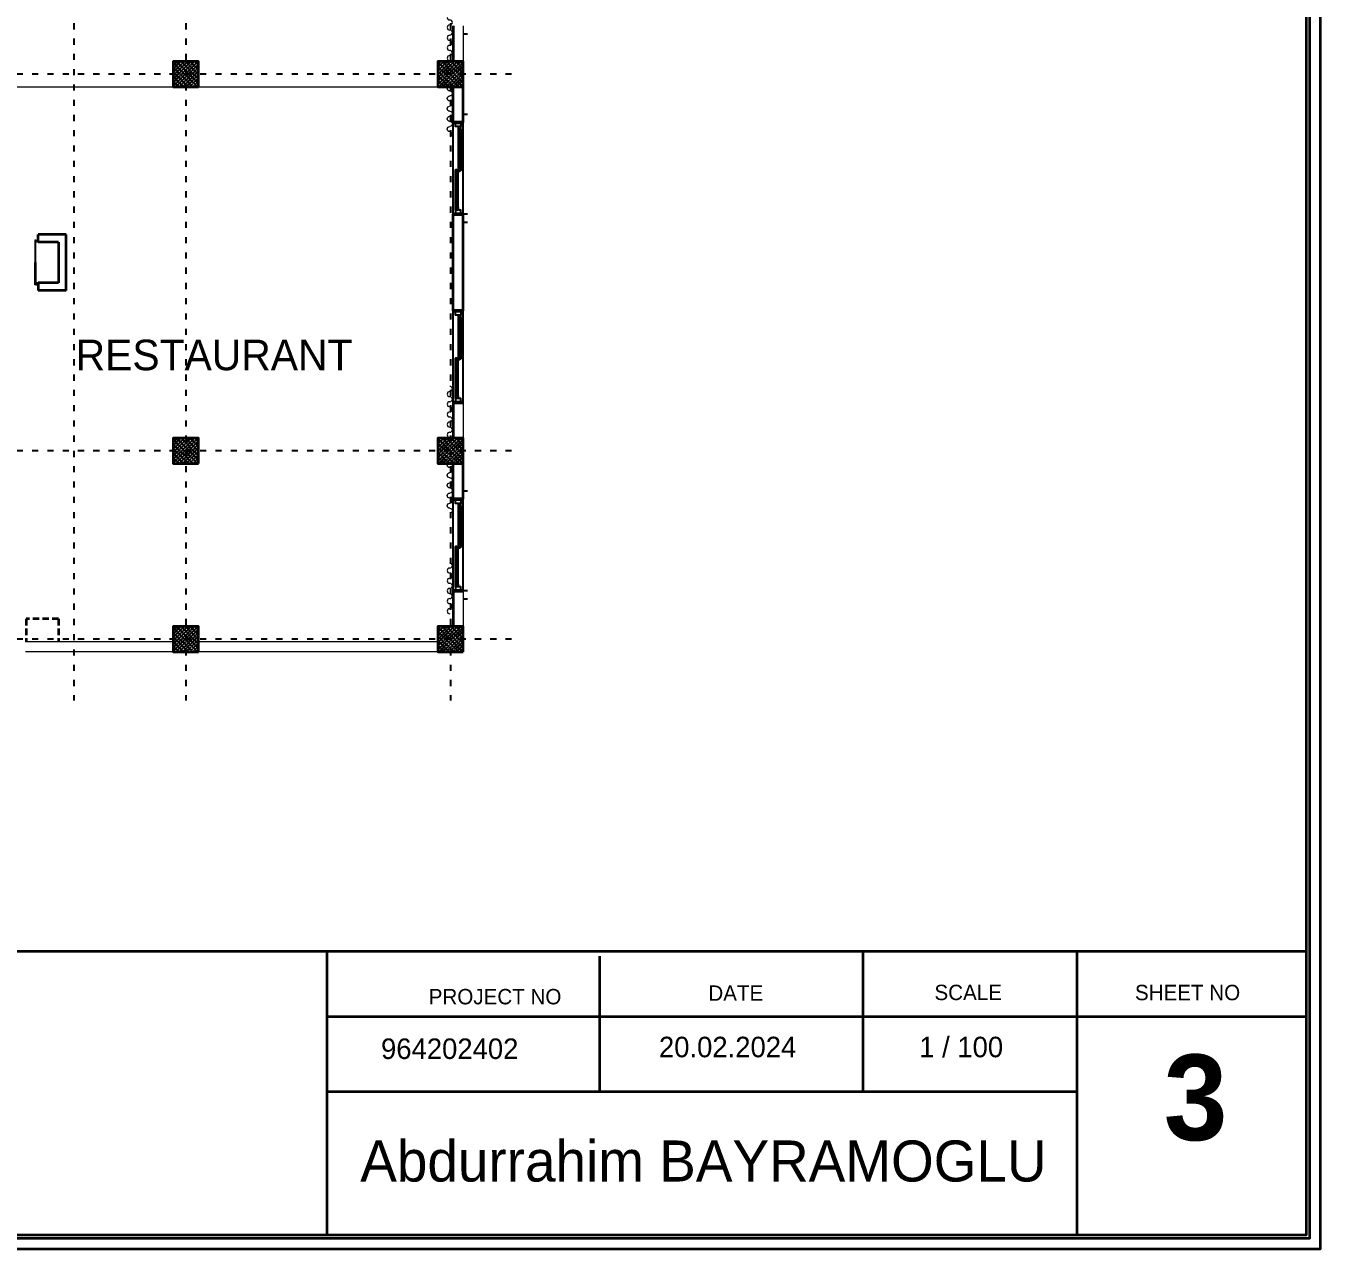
# Model space of a CAD drawing. Header units: millimetres. Extents: x -3207095 to 15275363, y 3702017 to 4798027.
# Drawn here: x 680036 to 682578, y 4468302 to 4470705 of the extents above; entities that cross this region are included whole.
import ezdxf

# ---------------------------------------------------------------- set-up
doc = ezdxf.new("R2010")
doc.units = ezdxf.units.MM
for name, pattern in [('ACAD_ISO03W100', [30, 12, -18]), ('DASHED', [19.05, 12.7, -6.35]), ('DUZ', [500, 500])]:
    doc.linetypes.add(name, pattern=pattern)
doc.layers.get('0').update_dxf_attribs({"color": 1, "linetype": 'DUZ'})
for name, color, linetype in [('AGAC', 116, 'Continuous'), ('KOLTAR_F', 145, 'Continuous'), ('LOGO', 7, 'Continuous'), ('PEN', 161, 'Continuous'), ('söve', 26, 'DUZ')]:
    doc.layers.add(name, color=color, linetype=linetype)
for name, color, linetype, lineweight in [('cam', 143, 'Continuous', 20), ('DUV', 220, 'Continuous', 50), ('DUVAR', 7, 'Continuous', 35), ('FE_PERDE', 205, 'Continuous', 15), ('gor25', 142, 'Continuous', 25), ('iç duvar', 7, 'Continuous', 50), ('KAPEN', 151, 'Continuous', 9), ('KOLON_F', 3, 'Continuous', 35), ('YAZI', 7, 'Continuous', 15)]:
    doc.layers.add(name, color=color, linetype=linetype, lineweight=lineweight)
pattern_1 = [(135, (5182297.5296, 3810001.6723), (-4.4901280605, -4.4901280605), []), (135, (5182297.5296, 3810006.1625), (-4.4901280605, -4.4901280605), [3.175, -1.5875])]

# ---------------------------------------------------------------- blocks, each defined once
blk = doc.blocks.new('GEN_BLOCK00601')
at = {"linetype": 'Continuous', "ltscale": 50}
for centre, start, end in [((50, 50), 0, 180), ((150, 50), 180, 0), ((250, 50), 0, 180), ((350, 50), 180, 0), ((450, 50), 0, 180), ((550, 50), 180, 0), ((650, 50), 0, 180), ((750, 50), 180, 0), ((850, 50), 0, 180), ((950, 50), 180, 0)]:
    blk.add_arc(centre, 50, start, end, dxfattribs=at)
for tag in ['FLOOR', 'Sfb']:
    blk.add_attdef(tag, (0, 0), '', height=1)

msp = doc.modelspace()

# ---------------------------------------------------------------- hatches: boundary and pattern name
at = {"layer": 'KOLTAR_F'}
h = msp.add_hatch(dxfattribs=at)
h.set_pattern_fill('ANSI33', color=256, angle=90, style=0)
h.set_pattern_definition([(135, (5182817.5296, 3810001.6723), (-4.4901280605, -4.4901280605), []), (135, (5182817.5296, 3810006.1625), (-4.4901280605, -4.4901280605), [3.175, -1.5875])])
h.paths.add_polyline_path([(680375.1, 4470585.2), (680375.1, 4470635.2), (680325.1, 4470635.2), (680325.1, 4470585.2)])
h = msp.add_hatch(dxfattribs=at)
h.set_pattern_fill('ANSI33', color=256, angle=90, style=0)
h.set_pattern_definition([(135, (5182817.5296, 3810001.6723), (-4.4901280605, -4.4901280605), []), (135, (5182817.5296, 3810006.1625), (-4.4901280605, -4.4901280605), [3.175, -1.5875])])
h.paths.add_polyline_path([(680375.1, 4470585.2), (680375.1, 4470635.2), (680325.1, 4470635.2), (680325.1, 4470585.2)])
h = msp.add_hatch(dxfattribs=at)
h.set_pattern_fill('ANSI33', color=256, angle=90, style=0)
h.set_pattern_definition(pattern_1)
h.paths.add_polyline_path([(680895.1, 4470585.2), (680895.1, 4470635.2), (680845.1, 4470635.2), (680845.1, 4470585.2)])
h = msp.add_hatch(dxfattribs=at)
h.set_pattern_fill('ANSI33', color=256, angle=90, style=0)
h.set_pattern_definition(pattern_1)
h.paths.add_polyline_path([(680895.1, 4470585.2), (680895.1, 4470635.2), (680845.1, 4470635.2), (680845.1, 4470585.2)])
h = msp.add_hatch(dxfattribs=at)
h.set_pattern_fill('ANSI33', color=256, angle=90, style=0)
h.set_pattern_definition([(135, (5182817.5296, 3809261.6723), (-4.4901280605, -4.4901280605), []), (135, (5182817.5296, 3809266.1625), (-4.4901280605, -4.4901280605), [3.175, -1.5875])])
h.paths.add_polyline_path([(680375.1, 4469845.2), (680375.1, 4469895.2), (680325.1, 4469895.2), (680325.1, 4469845.2)])
h = msp.add_hatch(dxfattribs=at)
h.set_pattern_fill('ANSI33', color=256, angle=90, style=0)
h.set_pattern_definition([(135, (5182297.5296, 3809261.6723), (-4.4901280605, -4.4901280605), []), (135, (5182297.5296, 3809266.1625), (-4.4901280605, -4.4901280605), [3.175, -1.5875])])
h.paths.add_polyline_path([(680895.1, 4469845.2), (680895.1, 4469895.2), (680845.1, 4469895.2), (680845.1, 4469845.2)])
h = msp.add_hatch(dxfattribs=at)
h.set_pattern_fill('ANSI33', color=256, angle=90, style=0)
h.set_pattern_definition([(135, (5182817.5296, 3808891.6723), (-4.4901280605, -4.4901280605), []), (135, (5182817.5296, 3808896.1625), (-4.4901280605, -4.4901280605), [3.175, -1.5875])])
h.paths.add_polyline_path([(680375.1, 4469475.2), (680375.1, 4469525.2), (680325.1, 4469525.2), (680325.1, 4469475.2)])
h = msp.add_hatch(dxfattribs=at)
h.set_pattern_fill('ANSI33', color=256, angle=90, style=0)
h.set_pattern_definition([(135, (5182297.5296, 3808891.6723), (-4.4901280605, -4.4901280605), []), (135, (5182297.5296, 3808896.1625), (-4.4901280605, -4.4901280605), [3.175, -1.5875])])
h.paths.add_polyline_path([(680895.1, 4469475.2), (680895.1, 4469525.2), (680845.1, 4469525.2), (680845.1, 4469475.2)])

# ---------------------------------------------------------------- linework, layer by layer
at = {"color": 232, "linetype": 'ACAD_ISO03W100'}
for p, q in [((680130.1, 4472510.2), (680130.1, 4469380.2)), ((680350.1, 4472510.2), (680350.1, 4469380.2)), ((680870.1, 4472510.2), (680870.1, 4469380.2)), ((680990.1, 4470610.2), (677050.1, 4470610.2)), ((680990.1, 4469870.2), (677050.1, 4469870.2)), ((680990.1, 4469500.2), (677050.1, 4469500.2))]:
    msp.add_line(p, q, dxfattribs=at)
at = {"layer": 'AGAC'}
for p, q in [((680875.1, 4470335.2), (680875.1, 4470515.2)), ((680895.1, 4470335.2), (680895.1, 4470515.2)), ((680875.1, 4469965.2), (680875.1, 4470145.2)), ((680895.1, 4469965.2), (680895.1, 4470145.2)), ((680875.1, 4469595.2), (680875.1, 4469775.2)), ((680895.1, 4469595.2), (680895.1, 4469775.2))]:
    msp.add_line(p, q, dxfattribs=at)
at = {"layer": 'cam'}
for p, q in [((680887.1, 4470503.7), (680887.1, 4470419.7)), ((680887.6, 4470503.7), (680887.6, 4470419.7)), ((680888.1, 4470503.7), (680888.1, 4470419.7)), ((680882.1, 4470346.7), (680882.1, 4470422.7)), ((680882.6, 4470346.7), (680882.6, 4470422.7)), ((680883.1, 4470346.7), (680883.1, 4470422.7)), ((680887.1, 4470133.7), (680887.1, 4470049.7)), ((680887.6, 4470133.7), (680887.6, 4470049.7)), ((680888.1, 4470133.7), (680888.1, 4470049.7)), ((680882.1, 4469976.7), (680882.1, 4470052.7)), ((680882.6, 4469976.7), (680882.6, 4470052.7)), ((680883.1, 4469976.7), (680883.1, 4470052.7)), ((680887.1, 4469763.7), (680887.1, 4469679.7)), ((680887.6, 4469763.7), (680887.6, 4469679.7)), ((680888.1, 4469763.7), (680888.1, 4469679.7)), ((680882.1, 4469606.7), (680882.1, 4469682.7)), ((680882.6, 4469606.7), (680882.6, 4469682.7)), ((680883.1, 4469606.7), (680883.1, 4469682.7))]:
    msp.add_line(p, q, dxfattribs=at)
at = {"layer": 'DUV'}
for p, q in [((680875.1, 4470515.2), (680895.1, 4470515.2)), ((680875.1, 4470335.2), (680895.1, 4470335.2)), ((680875.1, 4470145.2), (680895.1, 4470145.2)), ((680875.1, 4470145.2), (680895.1, 4470145.2)), ((680875.1, 4470145.2), (680895.1, 4470145.2)), ((680875.1, 4469965.2), (680895.1, 4469965.2)), ((680875.1, 4469965.2), (680895.1, 4469965.2)), ((680875.1, 4469965.2), (680895.1, 4469965.2)), ((680875.1, 4469775.2), (680895.1, 4469775.2)), ((680875.1, 4469595.2), (680895.1, 4469595.2))]:
    msp.add_line(p, q, dxfattribs=at)
at = {"layer": 'DUVAR'}
for p, q in [((680875.1, 4470705.2), (680875.1, 4470635.2)), ((680875.1, 4470515.2), (680875.1, 4470585.2)), ((680895.1, 4470515.2), (680895.1, 4470585.2)), ((680875.1, 4470515.2), (680895.1, 4470515.2)), ((680875.1, 4470335.2), (680895.1, 4470335.2)), ((680875.1, 4470145.2), (680875.1, 4470335.2)), ((680895.1, 4470145.2), (680895.1, 4470335.2)), ((680115.1, 4470295.2), (680060.1, 4470295.2)), ((680060.1, 4470280.2), (680060.1, 4470295.2)), ((680115.1, 4470185.2), (680115.1, 4470295.2)), ((680100.1, 4470280.2), (680060.1, 4470280.2)), ((680100.1, 4470280.2), (680100.1, 4470200.2)), ((680100.1, 4470200.2), (680060.1, 4470200.2)), ((680060.1, 4470198.9), (680060.1, 4470185.2)), ((680115.1, 4470185.2), (680060.1, 4470185.2)), ((680875.1, 4470145.2), (680895.1, 4470145.2)), ((680875.1, 4469965.2), (680895.1, 4469965.2)), ((680875.1, 4469965.2), (680875.1, 4469895.2)), ((680875.1, 4469775.2), (680875.1, 4469845.2)), ((680895.1, 4469775.2), (680895.1, 4469845.2)), ((680875.1, 4469775.2), (680895.1, 4469775.2)), ((680875.1, 4469595.2), (680875.1, 4469525.2)), ((680875.1, 4469595.2), (680895.1, 4469595.2)), ((682551.1, 4468886.7), (675405.7, 4468886.7)), ((680627.2, 4468884), (680627.2, 4468329.5)), ((681162.9, 4468877.4), (681162.9, 4468611.4)), ((681679.9, 4468884), (681679.9, 4468611.4)), ((682100.7, 4468884), (682100.7, 4468329.5)), ((682552.2, 4468758.8), (680627.2, 4468758.8)), ((682100.7, 4468611.4), (680627.2, 4468611.4))]:
    msp.add_line(p, q, dxfattribs=at)
at = {"layer": 'DUVAR', "linetype": 'DASHED'}
for p, q in [((680100.1, 4469540.2), (680036.5, 4469540.2)), ((680036.5, 4469540.2), (680036.5, 4469495.2)), ((680100.1, 4469540.2), (680100.1, 4469495.2))]:
    msp.add_line(p, q, dxfattribs=at)
at = {"layer": 'DUVAR'}
for points in [[(675378.4, 4473102.2), (682578.4, 4473102.2), (682578.4, 4468302.2), (675378.4, 4468302.2)], [(675399.4, 4473081.2), (682557.4, 4473081.2), (682557.4, 4468323.2), (675399.4, 4468323.2)], [(675405.7, 4473074.9), (682551.1, 4473074.9), (682551.1, 4468329.5), (675405.7, 4468329.5)]]:
    msp.add_lwpolyline(points, close=True, dxfattribs=at)
at = {"layer": 'gor25'}
for p, q in [((680885.1, 4470502.2), (680885.1, 4470421.2)), ((680890.1, 4470502.2), (680890.1, 4470421.2)), ((680880.1, 4470348.2), (680880.1, 4470421.2)), ((680885.1, 4470348.2), (680885.1, 4470421.2)), ((680885.1, 4470132.2), (680885.1, 4470051.2)), ((680890.1, 4470132.2), (680890.1, 4470051.2)), ((680880.1, 4469978.2), (680880.1, 4470051.2)), ((680885.1, 4469978.2), (680885.1, 4470051.2)), ((680885.1, 4469762.2), (680885.1, 4469681.2)), ((680890.1, 4469762.2), (680890.1, 4469681.2)), ((680880.1, 4469608.2), (680880.1, 4469681.2)), ((680885.1, 4469608.2), (680885.1, 4469681.2))]:
    msp.add_line(p, q, dxfattribs=at)
at = {"layer": 'iç duvar', "color": 7, "lineweight": 18}
for p, q in [((682578.4, 4473102.2), (682578.4, 4468302.2)), ((680895.1, 4470705.2), (680895.1, 4470635.2)), ((680895.1, 4469965.2), (680895.1, 4469895.2)), ((680895.1, 4469595.2), (680895.1, 4469525.2)), ((680325.1, 4469495.2), (680035.1, 4469495.2)), ((680845.1, 4469495.2), (680375.1, 4469495.2)), ((680060.1, 4469475.2), (680035.1, 4469475.2)), ((680325.1, 4469475.2), (680060.1, 4469475.2)), ((680845.1, 4469475.2), (680375.1, 4469475.2))]:
    msp.add_line(p, q, dxfattribs=at)
at = {"layer": 'iç duvar', "color": 252, "linetype": 'Continuous', "lineweight": 5, "true_color": 0x939598}
for p, q in [((679855.1, 4470585.2), (680325.1, 4470585.2)), ((680375.1, 4470585.2), (680845.1, 4470585.2))]:
    msp.add_line(p, q, dxfattribs=at)
at = {"layer": 'KAPEN'}
for points in [[(680055.6, 4470240.2), (680055.6, 4470284.2), (680053.6, 4470284.2), (680053.6, 4470240.2)], [(680055.6, 4470240.2), (680055.6, 4470196.2), (680053.6, 4470196.2), (680053.6, 4470240.2)]]:
    msp.add_lwpolyline(points, dxfattribs=at)
for points in [[(680055.6, 4470280.2), (680055.6, 4470284.2), (680057.1, 4470284.2), (680057.1, 4470282.7), (680060.1, 4470282.7), (680060.1, 4470280.2), (680055.6, 4470280.2)], [(680055.6, 4470280.2), (680055.6, 4470284.2), (680057.1, 4470284.2), (680057.1, 4470282.7), (680060.1, 4470282.7), (680060.1, 4470280.2), (680055.6, 4470280.2)], [(680055.6, 4470200.2), (680055.6, 4470196.2), (680057.1, 4470196.2), (680057.1, 4470197.7), (680060.1, 4470197.7), (680060.1, 4470200.2), (680055.6, 4470200.2)]]:
    msp.add_lwpolyline(points, close=True, dxfattribs=at)
at = {"layer": 'KOLON_F'}
for points in [[(680375.1, 4470585.2), (680375.1, 4470635.2), (680325.1, 4470635.2), (680325.1, 4470585.2)], [(680375.1, 4470585.2), (680375.1, 4470635.2), (680325.1, 4470635.2), (680325.1, 4470585.2)], [(680895.1, 4470585.2), (680895.1, 4470635.2), (680845.1, 4470635.2), (680845.1, 4470585.2)], [(680895.1, 4470585.2), (680895.1, 4470635.2), (680845.1, 4470635.2), (680845.1, 4470585.2)], [(680375.1, 4469845.2), (680375.1, 4469895.2), (680325.1, 4469895.2), (680325.1, 4469845.2)], [(680375.1, 4469845.2), (680375.1, 4469895.2), (680325.1, 4469895.2), (680325.1, 4469845.2)], [(680895.1, 4469845.2), (680895.1, 4469895.2), (680845.1, 4469895.2), (680845.1, 4469845.2)], [(680895.1, 4469845.2), (680895.1, 4469895.2), (680845.1, 4469895.2), (680845.1, 4469845.2)], [(680375.1, 4469475.2), (680375.1, 4469525.2), (680325.1, 4469525.2), (680325.1, 4469475.2)], [(680895.1, 4469475.2), (680895.1, 4469525.2), (680845.1, 4469525.2), (680845.1, 4469475.2)]]:
    msp.add_lwpolyline(points, close=True, dxfattribs=at)
at = {"layer": 'PEN'}
for points in [[(680890.1, 4470507.2), (680890.1, 4470507.2), (680880.1, 4470507.2), (680880.1, 4470515.2), (680880.1, 4470515.2), (680890.1, 4470515.2), (680890.1, 4470515.2), (680890.1, 4470515.2), (680890.1, 4470507.2)], [(680890.1, 4470507.2), (680890.1, 4470507.2), (680885.1, 4470507.2), (680885.1, 4470503.7), (680887.1, 4470503.7), (680888.1, 4470503.7), (680888.1, 4470502.2), (680890.1, 4470502.2), (680890.1, 4470507.2)], [(680885.1, 4470503.7), (680885.1, 4470502.2), (680887.1, 4470502.2), (680887.1, 4470503.7)], [(680885.1, 4470421.2), (680885.1, 4470421.2), (680880.1, 4470421.2), (680880.1, 4470422.7), (680882.1, 4470422.7), (680883.1, 4470422.7), (680883.1, 4470421.2), (680885.1, 4470421.2), (680885.1, 4470421.2)], [(680880.1, 4470422.7), (680880.1, 4470421.2), (680882.1, 4470421.2), (680882.1, 4470422.7)], [(680885.1, 4470419.7), (680885.1, 4470421.2), (680887.1, 4470421.2), (680887.1, 4470419.7)], [(680890.1, 4470421.2), (680890.1, 4470421.2), (680885.1, 4470421.2), (680885.1, 4470419.7), (680887.1, 4470419.7), (680888.1, 4470419.7), (680888.1, 4470421.2), (680890.1, 4470421.2), (680890.1, 4470421.2)], [(680885.1, 4470343.2), (680885.1, 4470343.2), (680880.1, 4470343.2), (680880.1, 4470346.7), (680882.1, 4470346.7), (680883.1, 4470346.7), (680883.1, 4470348.2), (680885.1, 4470348.2), (680885.1, 4470343.2)], [(680880.1, 4470346.7), (680880.1, 4470348.2), (680882.1, 4470348.2), (680882.1, 4470346.7)], [(680890.1, 4470343.2), (680890.1, 4470343.2), (680880.1, 4470343.2), (680880.1, 4470335.2), (680880.1, 4470335.2), (680890.1, 4470335.2), (680890.1, 4470335.2), (680890.1, 4470335.2), (680890.1, 4470343.2)], [(680890.1, 4470137.2), (680890.1, 4470137.2), (680880.1, 4470137.2), (680880.1, 4470145.2), (680880.1, 4470145.2), (680890.1, 4470145.2), (680890.1, 4470145.2), (680890.1, 4470145.2), (680890.1, 4470137.2)], [(680890.1, 4470137.2), (680890.1, 4470137.2), (680885.1, 4470137.2), (680885.1, 4470133.7), (680887.1, 4470133.7), (680888.1, 4470133.7), (680888.1, 4470132.2), (680890.1, 4470132.2), (680890.1, 4470137.2)], [(680885.1, 4470133.7), (680885.1, 4470132.2), (680887.1, 4470132.2), (680887.1, 4470133.7)], [(680885.1, 4470051.2), (680885.1, 4470051.2), (680880.1, 4470051.2), (680880.1, 4470052.7), (680882.1, 4470052.7), (680883.1, 4470052.7), (680883.1, 4470051.2), (680885.1, 4470051.2), (680885.1, 4470051.2)], [(680880.1, 4470052.7), (680880.1, 4470051.2), (680882.1, 4470051.2), (680882.1, 4470052.7)], [(680885.1, 4470049.7), (680885.1, 4470051.2), (680887.1, 4470051.2), (680887.1, 4470049.7)], [(680890.1, 4470051.2), (680890.1, 4470051.2), (680885.1, 4470051.2), (680885.1, 4470049.7), (680887.1, 4470049.7), (680888.1, 4470049.7), (680888.1, 4470051.2), (680890.1, 4470051.2), (680890.1, 4470051.2)], [(680885.1, 4469973.2), (680885.1, 4469973.2), (680880.1, 4469973.2), (680880.1, 4469976.7), (680882.1, 4469976.7), (680883.1, 4469976.7), (680883.1, 4469978.2), (680885.1, 4469978.2), (680885.1, 4469973.2)], [(680880.1, 4469976.7), (680880.1, 4469978.2), (680882.1, 4469978.2), (680882.1, 4469976.7)], [(680890.1, 4469973.2), (680890.1, 4469973.2), (680880.1, 4469973.2), (680880.1, 4469965.2), (680880.1, 4469965.2), (680890.1, 4469965.2), (680890.1, 4469965.2), (680890.1, 4469965.2), (680890.1, 4469973.2)], [(680890.1, 4469767.2), (680890.1, 4469767.2), (680880.1, 4469767.2), (680880.1, 4469775.2), (680880.1, 4469775.2), (680890.1, 4469775.2), (680890.1, 4469775.2), (680890.1, 4469775.2), (680890.1, 4469767.2)], [(680890.1, 4469767.2), (680890.1, 4469767.2), (680885.1, 4469767.2), (680885.1, 4469763.7), (680887.1, 4469763.7), (680888.1, 4469763.7), (680888.1, 4469762.2), (680890.1, 4469762.2), (680890.1, 4469767.2)], [(680885.1, 4469763.7), (680885.1, 4469762.2), (680887.1, 4469762.2), (680887.1, 4469763.7)], [(680885.1, 4469681.2), (680885.1, 4469681.2), (680880.1, 4469681.2), (680880.1, 4469682.7), (680882.1, 4469682.7), (680883.1, 4469682.7), (680883.1, 4469681.2), (680885.1, 4469681.2), (680885.1, 4469681.2)], [(680880.1, 4469682.7), (680880.1, 4469681.2), (680882.1, 4469681.2), (680882.1, 4469682.7)], [(680885.1, 4469679.7), (680885.1, 4469681.2), (680887.1, 4469681.2), (680887.1, 4469679.7)], [(680890.1, 4469681.2), (680890.1, 4469681.2), (680885.1, 4469681.2), (680885.1, 4469679.7), (680887.1, 4469679.7), (680888.1, 4469679.7), (680888.1, 4469681.2), (680890.1, 4469681.2), (680890.1, 4469681.2)], [(680885.1, 4469603.2), (680885.1, 4469603.2), (680880.1, 4469603.2), (680880.1, 4469606.7), (680882.1, 4469606.7), (680883.1, 4469606.7), (680883.1, 4469608.2), (680885.1, 4469608.2), (680885.1, 4469603.2)], [(680880.1, 4469606.7), (680880.1, 4469608.2), (680882.1, 4469608.2), (680882.1, 4469606.7)], [(680890.1, 4469603.2), (680890.1, 4469603.2), (680880.1, 4469603.2), (680880.1, 4469595.2), (680880.1, 4469595.2), (680890.1, 4469595.2), (680890.1, 4469595.2), (680890.1, 4469595.2), (680890.1, 4469603.2)]]:
    msp.add_lwpolyline(points, close=True, dxfattribs=at)
at = {"layer": 'söve'}
for p, q in [((680903.6, 4470689), (680895.1, 4470689)), ((680903.4, 4470531.3), (680895.1, 4470531.3)), ((680903.6, 4470335.2), (680895.1, 4470335.2)), ((680903.6, 4470319), (680895.1, 4470319)), ((680903.4, 4469791.3), (680895.1, 4469791.3)), ((680903.6, 4469595.2), (680895.1, 4469595.2)), ((680903.6, 4469579), (680895.1, 4469579))]:
    msp.add_line(p, q, dxfattribs=at)

# ---------------------------------------------------------------- block references
at = {"layer": 'FE_PERDE', "extrusion": (0, 0, -1), "yscale": 0.10000020265579, "zscale": -0.10000020265579, "rotation": 270}
for p, xscale in [((-680873.6, 4470636.9), -0.10000020265579), ((-680873.6, 4470587.5), 0.10000020265579), ((-680873.6, 4469896.9), -0.10000020265579), ((-680873.6, 4469847.5), 0.10000020265579)]:
    msp.add_blockref('GEN_BLOCK00601', p, dxfattribs=dict(at, xscale=xscale))
at = {"layer": 'FE_PERDE', "xscale": 0.10000020265579, "yscale": 0.10000020265579, "zscale": 0.10000020265579, "rotation": 90.00000000000001}
msp.add_blockref('GEN_BLOCK00601', (680873.6, 4469550.2), dxfattribs=at)

# ---------------------------------------------------------------- texts
at = {"insert": (680133.5, 4470088.7), "char_height": 60, "attachment_point": 1}
msp.add_mtext_dynamic_manual_height_columns('{\\fCentury Gothic|b0|i0|c162|p34;\\C7;RESTAURANT}', width=402.796, gutter_width=12.5, heights=[0], dxfattribs=at)
at = {"layer": 'LOGO', "insert": (682271.3, 4468684.4), "char_height": 168, "width": 566.904, "attachment_point": 1}
msp.add_mtext('{\\fGoudy Old Style|b1|i0|c0|p18;3}', dxfattribs=at)
at = {"layer": 'YAZI', "attachment_point": 1}
for s, insert, char_height, width in [('{\\fStylus BT|b0|i0|c0|p34;PROJECT NO}', (680827.2, 4468813.3), 30.24, 286.87), ('{\\fStylus BT|b0|i0|c0|p34;DATE}', (681376.6, 4468820.2), 30.24, 215.179), ('{\\fStylus BT|b0|i0|c0|p34;SCALE}', (681820.8, 4468821.6), 30.24, 165.109), ('{\\fStylus BT|b0|i0|c0|p34;SHEET NO}', (682214.7, 4468821.4), 30.24, 302.801), ('{\\fStylus BT|b0|i0|c0|p34;964\\fStylus BT|b0|i0|c162|p34;20\\fStylus BT|b0|i0|c0|p34;2402}', (680733.5, 4468716), 40.32, 345.859), ('{\\fStylus BT|b0|i0|c0|p34;20.02.2024}', (681279.5, 4468719.4), 40.32, 366.901), ('{\\fStylus BT|b0|i0|c0|p34;1 / \\fStylus BT|b0|i0|c162|p34;1\\fStylus BT|b0|i0|c0|p34;00}', (681790.8, 4468719.4), 40.32, 316.179), ('{\\fStylus BT|b0|i0|c0|p34;Abdurrahim BAYRAMOGLU}', (680692.7, 4468515.6), 80.64, 1568.779)]:
    msp.add_mtext(s, dxfattribs=dict(at, insert=insert, char_height=char_height, width=width))

doc.saveas('drawing.dxf')
